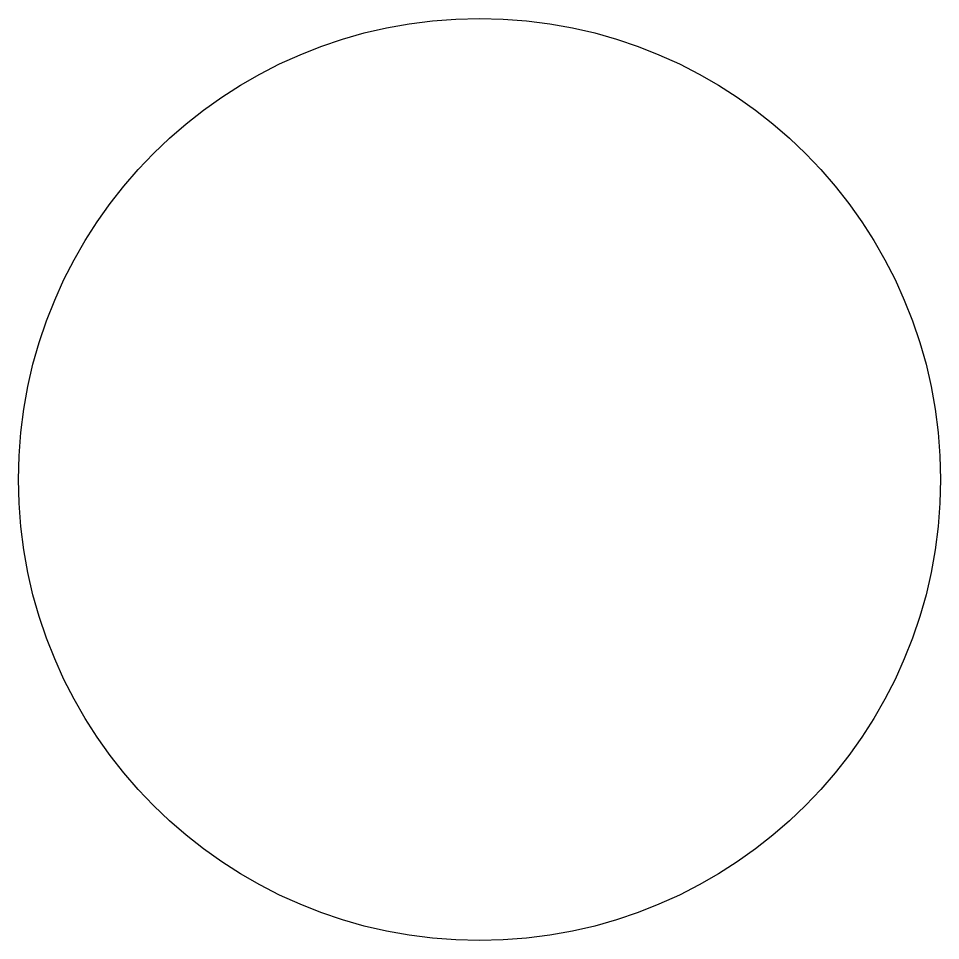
# Model space of a CAD drawing. Extents: x -17 to 0, y -8.5 to 8.5.
import ezdxf

# ---------------------------------------------------------------- set-up
doc = ezdxf.new("R2010")
doc.units = 0
doc.header["$MEASUREMENT"] = 0
doc.layers.get('0').update_dxf_attribs({"linetype": 'CONTINUOUS'})

msp = doc.modelspace()

# ---------------------------------------------------------------- linework, layer by layer
at = {"color": 7}
msp.add_circle((-8.5, 0), 8.5, dxfattribs=at)

doc.saveas('drawing.dxf')
